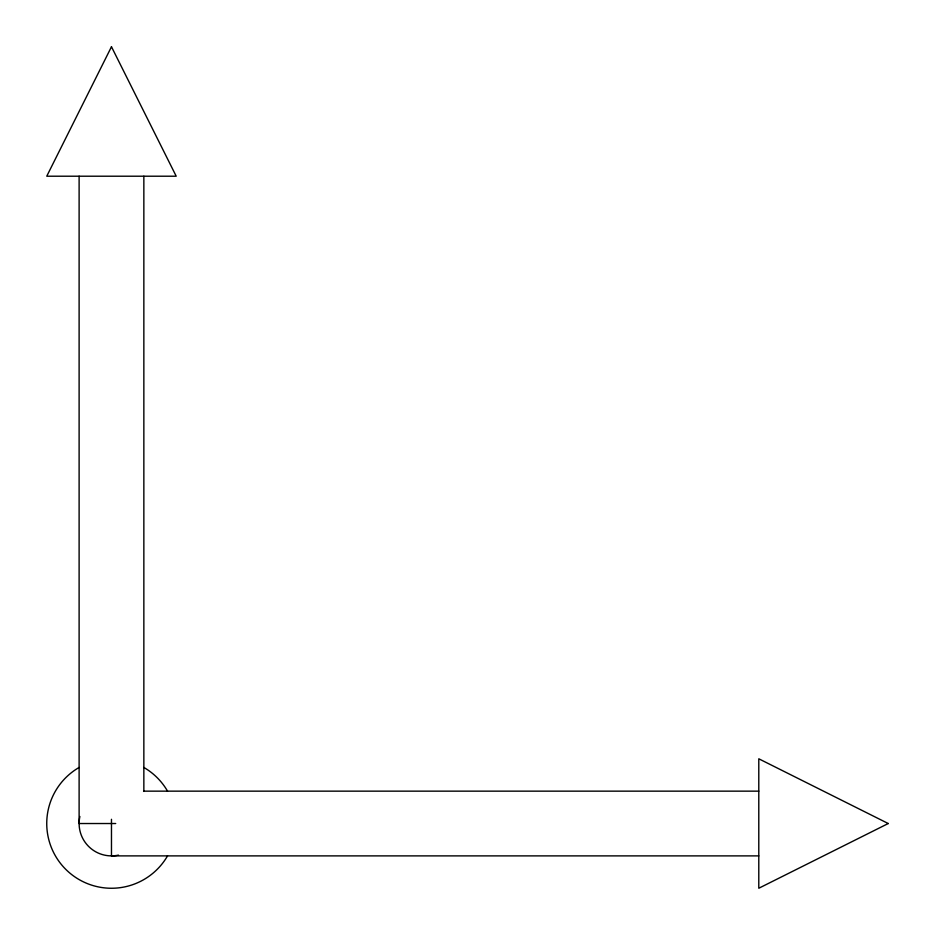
<?xml version="1.0" encoding="UTF-8"?>
<svg xmlns="http://www.w3.org/2000/svg" width="935" height="935" viewBox="0 0 935 935"><rect width="100%" height="100%" fill="white"/><g stroke="black" fill="none" stroke-linecap="round" stroke-linejoin="round"><path stroke-width="1.4" d="M143.558 791.15L758.788 791.15M115.706 823.525L79.113 823.525L79.113 176.212M758.788 855.887L111.475 855.887L111.475 819.294M143.85 176.212L143.85 791.442M118.488 855.116A32.363 32.363 0 0 1 79.884 816.512M167.54 855.887A64.725 64.725 0 0 1 65.707 869.293A64.725 64.725 0 0 1 79.113 767.46M143.85 767.46A64.725 64.725 0 0 1 167.54 791.15M111.475 46.75L46.75 176.212L176.212 176.212L111.475 46.75M888.25 823.525L758.788 888.25L758.788 758.788L888.25 823.525"/></g></svg>
